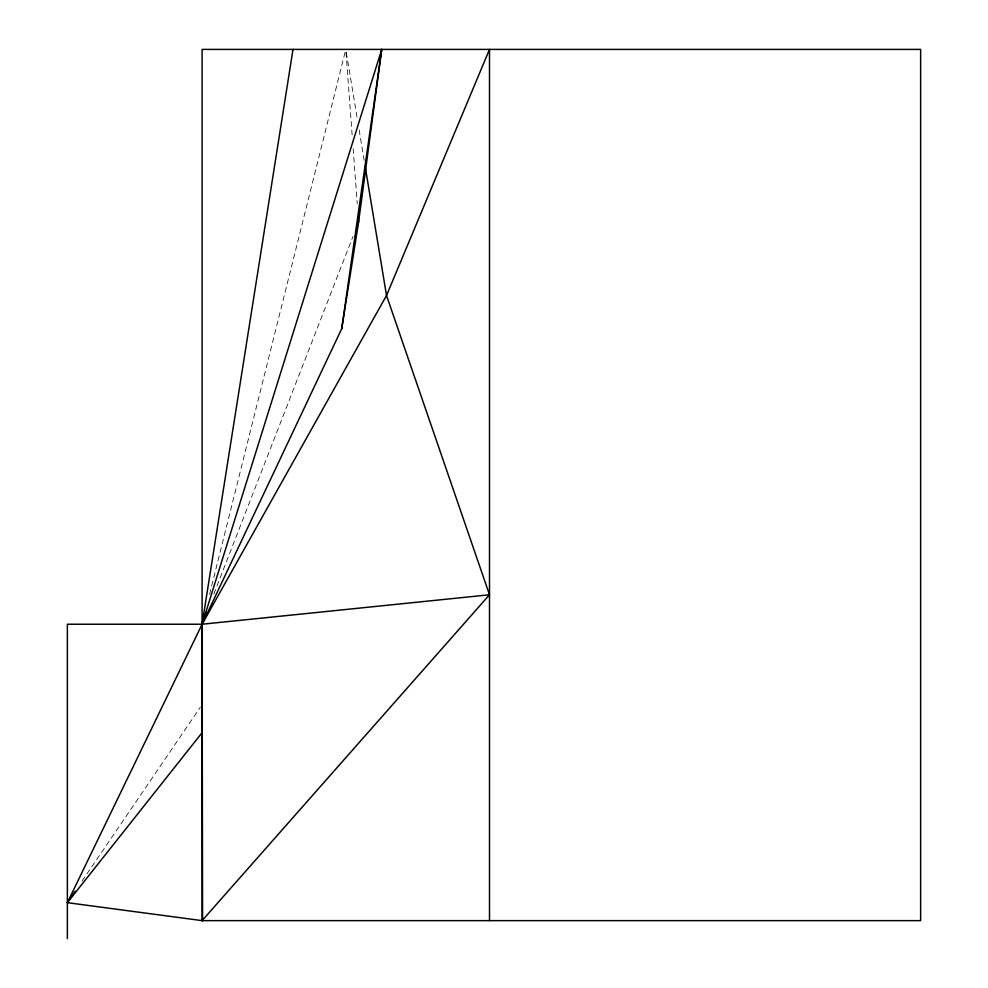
<?xml version="1.0" encoding="UTF-8"?>
<svg xmlns="http://www.w3.org/2000/svg" width="988" height="988" viewBox="0 0 988 988"><rect width="100%" height="100%" fill="white"/><g stroke="black" fill="none" stroke-linecap="round" stroke-linejoin="round"><path stroke-width="0.74" stroke-dasharray="4.94 3.71" d="M209.579 594.294L345.047 52.389M213.828 594.072L353 236.379M82.041 881.086L200.366 707.161M346.306 52.438L357.36 119.276M359.126 129.91L364.399 161.822M346.022 52.45L352.136 134.936M353.161 148.694L357.236 203.676"/><path stroke-width="1.48" d="M202.577 920.94L202.095 624.231L381.726 49.4L358.595 222.016L341.737 328.671L202.095 624.231L67.369 902.674L202.095 920.631L920.631 920.631L920.631 49.4L202.095 49.4L202.095 920.631L489.505 594.776L386.518 295.498L365.152 166.379M341.737 328.671L381.726 49.4M293.004 49.4L202.095 624.231L67.369 624.231L67.369 938.6M203.219 619.748L202.095 624.231L489.505 594.776M206.566 612.745L202.095 624.231L386.518 295.498L489.505 49.4L489.505 920.631M356.915 226.326L358.595 222.016L358.249 217.422M75.137 891.25L67.369 902.674L202.268 732.454L202.095 704.629"/></g></svg>
